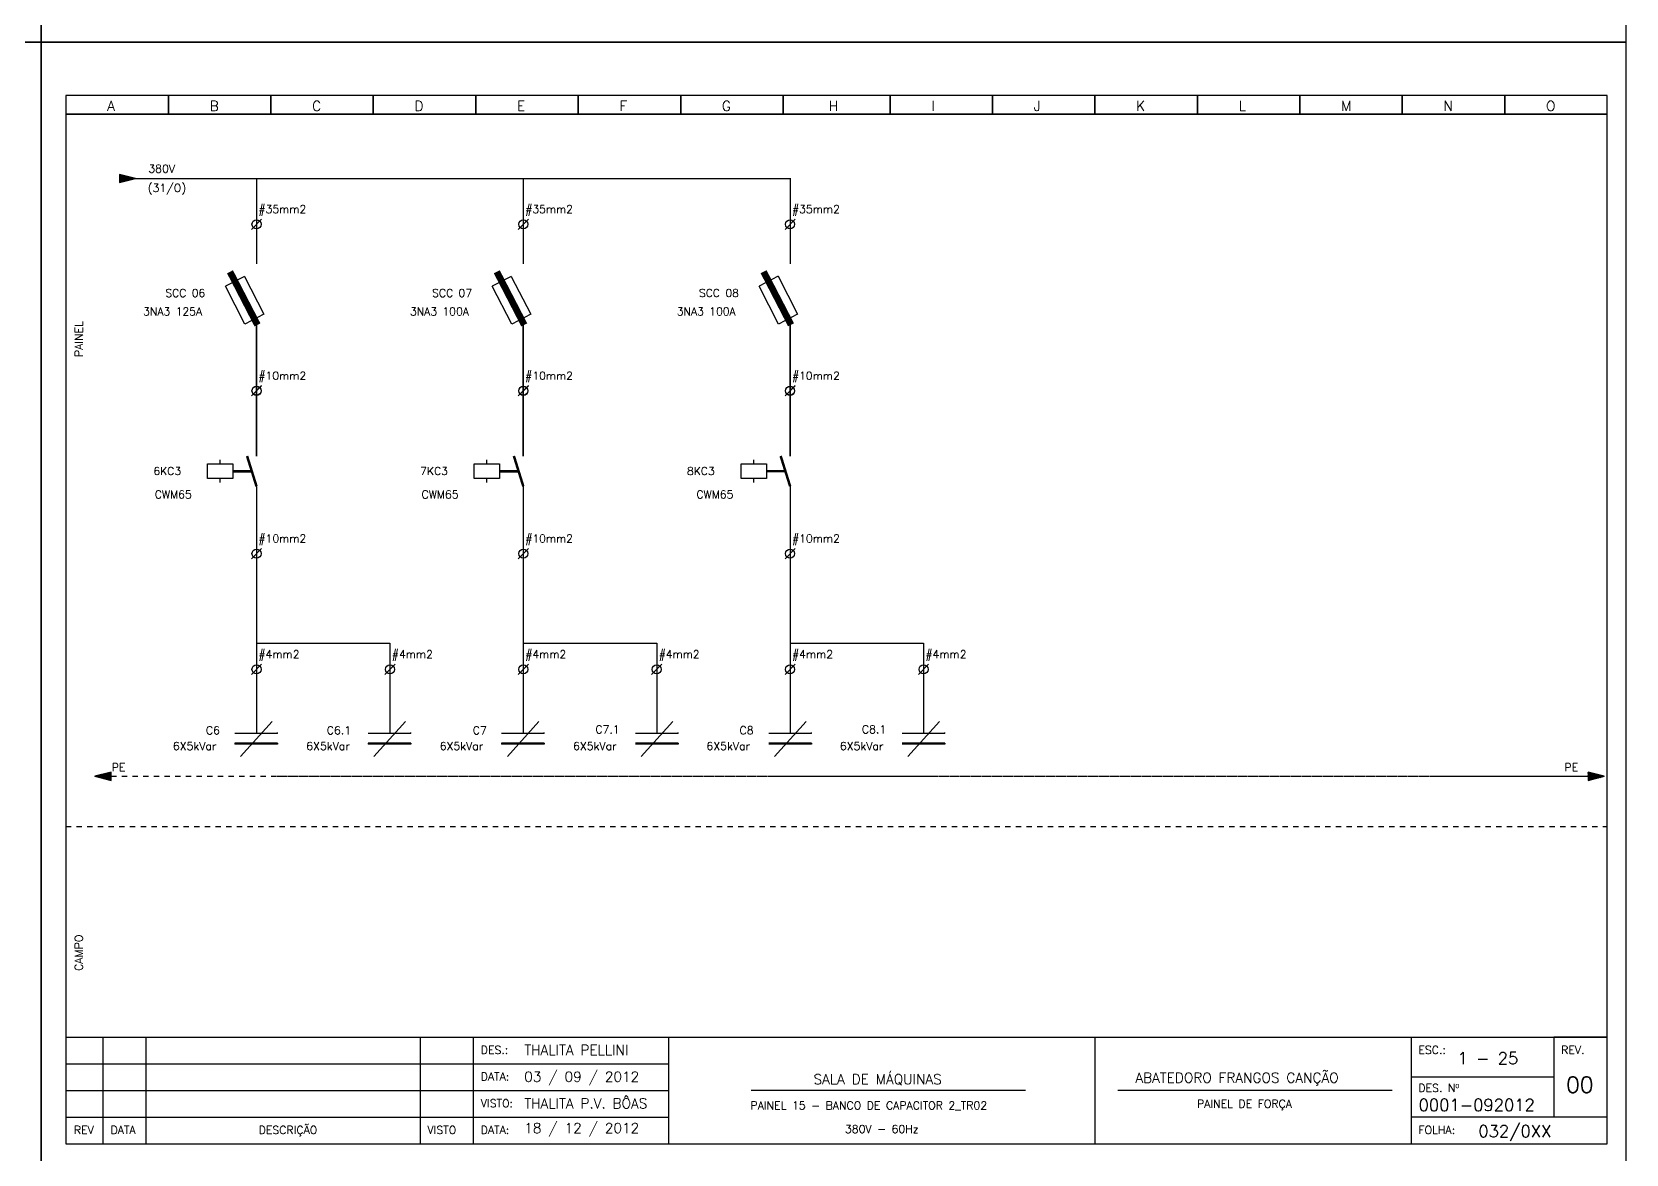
# Model space of a CAD drawing. Header units: millimetres. Extents: x 1974 to 2560, y 1429 to 1567.
# Drawn here: x 2231.72 to 2261.6, y 1512.83 to 1533.85 of the extents above; entities that cross this region are included whole.
import ezdxf

# ---------------------------------------------------------------- set-up
doc = ezdxf.new("R2010")
doc.units = ezdxf.units.MM
for name, pattern in [('DASHDOT2', [0.5, 0.25, -0.125, 0, -0.125]), ('DASHED', [0.75, 0.5, -0.25]), ('HIDDEN2', [0.1875, 0.125, -0.0625])]:
    doc.linetypes.add(name, pattern=pattern)
for name, color, linetype in [('ALIMENTAÇÃO', 6, 'Continuous'), ('CONECTOR_SAK', 2, 'Continuous'), ('DISJUNTOR', 5, 'Continuous'), ('EQUIPAMENTOS', 5, 'Continuous'), ('linhas', 6, 'Continuous'), ('MARGEM', 1, 'Continuous'), ('PAINEL', 7, 'Continuous'), ('TERRA', 3, 'DASHED'), ('TEXTO', 4, 'Continuous'), ('TEXTO_2', 5, 'Continuous'), ('TIMBRE', 7, 'Continuous')]:
    doc.layers.add(name, color=color, linetype=linetype)
doc.styles.add('REGUA60', font='romans.shx', dxfattribs={"height": 2})
doc.styles.add('ROMANC', font='romanc.shx', dxfattribs={"height": 0.55})
doc.styles.add('ROMANS', font='romans.shx', dxfattribs={"height": 37})

msp = doc.modelspace()

# ---------------------------------------------------------------- hatches: boundary and pattern name
at = {"layer": 'EQUIPAMENTOS'}
msp.add_hatch(color=256, dxfattribs=at).paths.add_polyline_path([(2233.668, 1531.109), (2233.368, 1531.184), (2233.368, 1531.034)])
h = msp.add_hatch(color=256, dxfattribs=at)
h.paths.add_polyline_path([(2236.327, 1520.526), (2235.527, 1520.526), (2235.527, 1520.506), (2236.327, 1520.506)])
h.paths.add_polyline_path([(2236.327, 1520.726), (2235.527, 1520.726), (2235.527, 1520.706), (2236.327, 1520.706)])
h = msp.add_hatch(color=256, dxfattribs=at)
h.paths.add_polyline_path([(2236.327, 1520.526), (2235.527, 1520.526), (2235.527, 1520.506), (2236.327, 1520.506)])
h.paths.add_polyline_path([(2236.327, 1520.726), (2235.527, 1520.726), (2235.527, 1520.706), (2236.327, 1520.706)])
h = msp.add_hatch(color=256, dxfattribs=at)
h.paths.add_polyline_path([(2238.827, 1520.526), (2238.027, 1520.526), (2238.027, 1520.506), (2238.827, 1520.506)])
h.paths.add_polyline_path([(2238.827, 1520.726), (2238.027, 1520.726), (2238.027, 1520.706), (2238.827, 1520.706)])
h = msp.add_hatch(color=256, dxfattribs=at)
h.paths.add_polyline_path([(2238.827, 1520.526), (2238.027, 1520.526), (2238.027, 1520.506), (2238.827, 1520.506)])
h.paths.add_polyline_path([(2238.827, 1520.726), (2238.027, 1520.726), (2238.027, 1520.706), (2238.827, 1520.706)])
h = msp.add_hatch(color=256, dxfattribs=at)
h.paths.add_polyline_path([(2241.327, 1520.526), (2240.527, 1520.526), (2240.527, 1520.506), (2241.327, 1520.506)])
h.paths.add_polyline_path([(2241.327, 1520.726), (2240.527, 1520.726), (2240.527, 1520.706), (2241.327, 1520.706)])
h = msp.add_hatch(color=256, dxfattribs=at)
h.paths.add_polyline_path([(2241.327, 1520.526), (2240.527, 1520.526), (2240.527, 1520.506), (2241.327, 1520.506)])
h.paths.add_polyline_path([(2241.327, 1520.726), (2240.527, 1520.726), (2240.527, 1520.706), (2241.327, 1520.706)])
h = msp.add_hatch(color=256, dxfattribs=at)
h.paths.add_polyline_path([(2243.834, 1520.526), (2243.034, 1520.526), (2243.034, 1520.506), (2243.834, 1520.506)])
h.paths.add_polyline_path([(2243.834, 1520.726), (2243.034, 1520.726), (2243.034, 1520.706), (2243.834, 1520.706)])
h = msp.add_hatch(color=256, dxfattribs=at)
h.paths.add_polyline_path([(2243.834, 1520.526), (2243.034, 1520.526), (2243.034, 1520.506), (2243.834, 1520.506)])
h.paths.add_polyline_path([(2243.834, 1520.726), (2243.034, 1520.726), (2243.034, 1520.706), (2243.834, 1520.706)])
h = msp.add_hatch(color=256, dxfattribs=at)
h.paths.add_polyline_path([(2246.334, 1520.526), (2245.534, 1520.526), (2245.534, 1520.506), (2246.334, 1520.506)])
h.paths.add_polyline_path([(2246.334, 1520.726), (2245.534, 1520.726), (2245.534, 1520.706), (2246.334, 1520.706)])
h = msp.add_hatch(color=256, dxfattribs=at)
h.paths.add_polyline_path([(2246.334, 1520.526), (2245.534, 1520.526), (2245.534, 1520.506), (2246.334, 1520.506)])
h.paths.add_polyline_path([(2246.334, 1520.726), (2245.534, 1520.726), (2245.534, 1520.706), (2246.334, 1520.706)])
h = msp.add_hatch(color=256, dxfattribs=at)
h.paths.add_polyline_path([(2248.834, 1520.527), (2248.034, 1520.527), (2248.034, 1520.507), (2248.834, 1520.507)])
h.paths.add_polyline_path([(2248.834, 1520.727), (2248.034, 1520.727), (2248.034, 1520.707), (2248.834, 1520.707)])
h = msp.add_hatch(color=256, dxfattribs=at)
h.paths.add_polyline_path([(2248.834, 1520.527), (2248.034, 1520.527), (2248.034, 1520.507), (2248.834, 1520.507)])
h.paths.add_polyline_path([(2248.834, 1520.727), (2248.034, 1520.727), (2248.034, 1520.707), (2248.834, 1520.707)])
at = {"layer": 'TERRA'}
h = msp.add_hatch(dxfattribs=at)
h.set_pattern_fill('ANSI31', color=256, scale=0.004, angle=180, style=0)
h.set_pattern_definition([(225, (2290.1614149, 1568.52584864), (0.0003535533906, -0.0003535533906), [])])
h.paths.add_polyline_path([(2232.907, 1519.906), (2233.207, 1519.906), (2233.207, 1519.981)])
h.paths.add_polyline_path([(2233.207, 1519.831), (2233.207, 1519.906), (2232.907, 1519.906)])
h = msp.add_hatch(dxfattribs=at)
h.set_pattern_fill('ANSI31', color=256, scale=0.004, style=0)
h.set_pattern_definition([(45, (2203.9369607, 1471.2862611), (-0.0003535533906, 0.0003535533906), [])])
h.paths.add_polyline_path([(2261.191, 1519.906), (2260.891, 1519.906), (2260.891, 1519.831)])
h.paths.add_polyline_path([(2260.891, 1519.981), (2260.891, 1519.906), (2261.191, 1519.906)])

# ---------------------------------------------------------------- linework, layer by layer
msp.add_line((2261.247, 1515.022), (2260.247, 1515.022))
at = {"layer": 'ALIMENTAÇÃO', "color": 6}
for p, q in [((2235.934, 1531.109), (2235.934, 1529.505)), ((2235.934, 1531.109), (2235.934, 1529.505)), ((2240.934, 1531.11), (2240.934, 1529.505)), ((2240.934, 1531.11), (2240.934, 1529.505)), ((2245.934, 1531.11), (2245.934, 1529.506)), ((2245.934, 1531.11), (2245.934, 1529.506)), ((2235.934, 1528.49), (2235.934, 1525.902)), ((2235.934, 1528.49), (2235.934, 1525.902)), ((2240.934, 1528.49), (2240.934, 1525.902)), ((2245.934, 1528.491), (2245.934, 1525.903)), ((2235.934, 1525.339), (2235.934, 1520.706)), ((2240.934, 1525.339), (2240.934, 1520.706)), ((2245.934, 1525.34), (2245.934, 1520.706)), ((2238.434, 1522.399), (2238.434, 1520.706)), ((2243.434, 1522.399), (2243.434, 1520.706)), ((2248.434, 1522.399), (2248.434, 1520.707))]:
    msp.add_line(p, q, dxfattribs=at)
at = {"layer": 'ALIMENTAÇÃO'}
for p, q in [((2235.934, 1522.399), (2238.434, 1522.399)), ((2240.934, 1522.399), (2243.434, 1522.399)), ((2245.934, 1522.399), (2248.434, 1522.399))]:
    msp.add_line(p, q, dxfattribs=at)
at = {"layer": 'CONECTOR_SAK'}
for p, q in [((2236.03, 1530.346), (2235.839, 1530.153)), ((2236.03, 1530.346), (2235.839, 1530.153)), ((2241.03, 1530.346), (2240.839, 1530.153)), ((2241.03, 1530.346), (2240.839, 1530.153)), ((2246.03, 1530.346), (2245.839, 1530.153)), ((2246.03, 1530.346), (2245.839, 1530.153)), ((2236.029, 1527.226), (2235.839, 1527.033)), ((2236.029, 1527.226), (2235.839, 1527.033)), ((2236.029, 1527.225), (2235.839, 1527.032)), ((2236.029, 1527.225), (2235.839, 1527.032)), ((2241.029, 1527.226), (2240.839, 1527.033)), ((2241.029, 1527.226), (2240.839, 1527.033)), ((2241.029, 1527.225), (2240.839, 1527.032)), ((2241.029, 1527.225), (2240.839, 1527.032)), ((2246.029, 1527.226), (2245.839, 1527.033)), ((2246.029, 1527.226), (2245.839, 1527.033)), ((2246.029, 1527.225), (2245.839, 1527.032)), ((2246.029, 1527.225), (2245.839, 1527.032)), ((2236.03, 1524.175), (2235.839, 1523.983)), ((2236.03, 1524.175), (2235.839, 1523.983)), ((2241.03, 1524.175), (2240.839, 1523.983)), ((2241.03, 1524.175), (2240.839, 1523.983)), ((2246.03, 1524.176), (2245.839, 1523.983)), ((2246.03, 1524.176), (2245.839, 1523.983)), ((2236.03, 1522.006), (2235.839, 1521.813)), ((2236.03, 1522.006), (2235.839, 1521.813)), ((2238.53, 1522.006), (2238.339, 1521.813)), ((2238.53, 1522.006), (2238.339, 1521.813)), ((2241.03, 1522.006), (2240.839, 1521.813)), ((2241.03, 1522.006), (2240.839, 1521.813)), ((2243.53, 1522.006), (2243.339, 1521.813)), ((2243.53, 1522.006), (2243.339, 1521.813)), ((2246.03, 1522.006), (2245.839, 1521.814)), ((2246.03, 1522.006), (2245.839, 1521.814)), ((2248.53, 1522.007), (2248.339, 1521.814)), ((2248.53, 1522.007), (2248.339, 1521.814))]:
    msp.add_line(p, q, dxfattribs=at)
for centre in [(2235.934, 1530.249), (2235.934, 1530.249), (2240.934, 1530.249), (2240.934, 1530.249), (2245.934, 1530.249), (2245.934, 1530.249), (2235.934, 1527.128), (2235.934, 1527.128), (2235.934, 1527.129), (2235.934, 1527.129), (2240.934, 1527.128), (2240.934, 1527.128), (2240.934, 1527.129), (2240.934, 1527.129), (2245.934, 1527.128), (2245.934, 1527.128), (2245.934, 1527.129), (2245.934, 1527.129), (2235.934, 1524.079), (2235.934, 1524.079), (2240.934, 1524.079), (2240.934, 1524.079), (2245.934, 1524.079), (2245.934, 1524.079), (2235.934, 1521.909), (2235.934, 1521.909), (2238.434, 1521.909), (2238.434, 1521.909), (2240.934, 1521.909), (2240.934, 1521.909), (2243.434, 1521.909), (2243.434, 1521.909), (2245.934, 1521.91), (2245.934, 1521.91), (2248.434, 1521.91), (2248.434, 1521.91)]:
    msp.add_circle(centre, 0.0846, dxfattribs=at)
at = {"layer": 'DISJUNTOR', "const_width": 0.126}
for points in [[(2235.952, 1528.364), (2235.437, 1529.359)], [(2240.952, 1528.364), (2240.437, 1529.359)], [(2245.952, 1528.365), (2245.437, 1529.36)]]:
    msp.add_lwpolyline(points, dxfattribs=at)
at = {"layer": 'EQUIPAMENTOS'}
for p, q in [((2233.668, 1531.109), (2245.934, 1531.109)), ((2235.707, 1529.273), (2235.351, 1529.09)), ((2235.707, 1529.273), (2236.073, 1528.562)), ((2240.707, 1529.273), (2240.351, 1529.09)), ((2240.707, 1529.273), (2241.073, 1528.562)), ((2245.707, 1529.274), (2245.351, 1529.091)), ((2245.707, 1529.274), (2246.073, 1528.563)), ((2235.717, 1528.379), (2235.351, 1529.09)), ((2240.717, 1528.379), (2240.351, 1529.09)), ((2245.717, 1528.38), (2245.351, 1529.091)), ((2236.073, 1528.562), (2235.717, 1528.379)), ((2241.073, 1528.562), (2240.717, 1528.379)), ((2246.073, 1528.563), (2245.717, 1528.38)), ((2235.252, 1525.763), (2235.252, 1525.834)), ((2235.252, 1525.763), (2235.252, 1525.834)), ((2240.252, 1525.763), (2240.252, 1525.835)), ((2240.252, 1525.763), (2240.252, 1525.835)), ((2245.252, 1525.763), (2245.252, 1525.835)), ((2245.252, 1525.763), (2245.252, 1525.835)), ((2235.49, 1525.633), (2235.842, 1525.633)), ((2235.49, 1525.633), (2235.842, 1525.633)), ((2235.49, 1525.613), (2235.848, 1525.613)), ((2235.49, 1525.613), (2235.848, 1525.613)), ((2240.49, 1525.634), (2240.842, 1525.634)), ((2240.49, 1525.634), (2240.842, 1525.634)), ((2240.49, 1525.613), (2240.848, 1525.613)), ((2240.49, 1525.613), (2240.848, 1525.613)), ((2245.49, 1525.634), (2245.842, 1525.634)), ((2245.49, 1525.634), (2245.842, 1525.634)), ((2245.49, 1525.614), (2245.848, 1525.614)), ((2245.49, 1525.614), (2245.848, 1525.614)), ((2235.252, 1525.413), (2235.252, 1525.484)), ((2235.252, 1525.413), (2235.252, 1525.484)), ((2240.252, 1525.413), (2240.252, 1525.484)), ((2240.252, 1525.413), (2240.252, 1525.484)), ((2245.252, 1525.413), (2245.252, 1525.484)), ((2245.252, 1525.413), (2245.252, 1525.484)), ((2235.635, 1520.276), (2236.226, 1520.935)), ((2235.635, 1520.276), (2236.226, 1520.935)), ((2238.135, 1520.276), (2238.726, 1520.935)), ((2238.135, 1520.276), (2238.726, 1520.935)), ((2240.635, 1520.276), (2241.226, 1520.935)), ((2240.635, 1520.276), (2241.226, 1520.935)), ((2243.142, 1520.276), (2243.733, 1520.935)), ((2243.142, 1520.276), (2243.733, 1520.935)), ((2245.642, 1520.277), (2246.233, 1520.935)), ((2245.642, 1520.277), (2246.233, 1520.935)), ((2248.142, 1520.277), (2248.733, 1520.936)), ((2248.142, 1520.277), (2248.733, 1520.936)), ((2236.327, 1520.706), (2235.527, 1520.706)), ((2236.327, 1520.706), (2235.527, 1520.706)), ((2236.327, 1520.526), (2235.527, 1520.526)), ((2235.527, 1520.526), (2235.527, 1520.506)), ((2236.327, 1520.526), (2235.527, 1520.526)), ((2235.527, 1520.526), (2235.527, 1520.506)), ((2236.327, 1520.506), (2235.527, 1520.506)), ((2236.327, 1520.506), (2235.527, 1520.506)), ((2236.327, 1520.706), (2236.327, 1520.726)), ((2236.327, 1520.706), (2236.327, 1520.726)), ((2236.327, 1520.526), (2236.327, 1520.506)), ((2236.327, 1520.526), (2236.327, 1520.506)), ((2238.827, 1520.706), (2238.027, 1520.706)), ((2238.827, 1520.706), (2238.027, 1520.706)), ((2238.827, 1520.526), (2238.027, 1520.526)), ((2238.027, 1520.526), (2238.027, 1520.506)), ((2238.827, 1520.526), (2238.027, 1520.526)), ((2238.027, 1520.526), (2238.027, 1520.506)), ((2238.827, 1520.506), (2238.027, 1520.506)), ((2238.827, 1520.506), (2238.027, 1520.506)), ((2238.827, 1520.706), (2238.827, 1520.726)), ((2238.827, 1520.706), (2238.827, 1520.726)), ((2238.827, 1520.526), (2238.827, 1520.506)), ((2238.827, 1520.526), (2238.827, 1520.506)), ((2241.327, 1520.706), (2240.527, 1520.706)), ((2241.327, 1520.706), (2240.527, 1520.706)), ((2241.327, 1520.526), (2240.527, 1520.526)), ((2240.527, 1520.526), (2240.527, 1520.506)), ((2241.327, 1520.526), (2240.527, 1520.526)), ((2240.527, 1520.526), (2240.527, 1520.506)), ((2241.327, 1520.506), (2240.527, 1520.506)), ((2241.327, 1520.506), (2240.527, 1520.506)), ((2241.327, 1520.706), (2241.327, 1520.726)), ((2241.327, 1520.706), (2241.327, 1520.726)), ((2241.327, 1520.526), (2241.327, 1520.506)), ((2241.327, 1520.526), (2241.327, 1520.506)), ((2243.834, 1520.706), (2243.034, 1520.706)), ((2243.834, 1520.706), (2243.034, 1520.706)), ((2243.834, 1520.526), (2243.034, 1520.526)), ((2243.834, 1520.526), (2243.034, 1520.526)), ((2243.834, 1520.506), (2243.034, 1520.506)), ((2243.834, 1520.506), (2243.034, 1520.506)), ((2243.834, 1520.706), (2243.834, 1520.726)), ((2243.834, 1520.706), (2243.834, 1520.726)), ((2243.834, 1520.526), (2243.834, 1520.506)), ((2243.834, 1520.526), (2243.834, 1520.506)), ((2246.334, 1520.706), (2245.534, 1520.706)), ((2246.334, 1520.706), (2245.534, 1520.706)), ((2246.334, 1520.526), (2245.534, 1520.526)), ((2246.334, 1520.526), (2245.534, 1520.526)), ((2246.334, 1520.506), (2245.534, 1520.506)), ((2246.334, 1520.506), (2245.534, 1520.506)), ((2246.334, 1520.706), (2246.334, 1520.726)), ((2246.334, 1520.706), (2246.334, 1520.726)), ((2246.334, 1520.526), (2246.334, 1520.506)), ((2246.334, 1520.526), (2246.334, 1520.506)), ((2248.834, 1520.707), (2248.034, 1520.707)), ((2248.834, 1520.707), (2248.034, 1520.707)), ((2248.834, 1520.527), (2248.034, 1520.527)), ((2248.834, 1520.527), (2248.034, 1520.527)), ((2248.834, 1520.507), (2248.034, 1520.507)), ((2248.834, 1520.507), (2248.034, 1520.507)), ((2248.834, 1520.707), (2248.834, 1520.727)), ((2248.834, 1520.707), (2248.834, 1520.727)), ((2248.834, 1520.527), (2248.834, 1520.507)), ((2248.834, 1520.527), (2248.834, 1520.507))]:
    msp.add_line(p, q, dxfattribs=at)
msp.add_lwpolyline([(2233.368, 1531.034), (2233.668, 1531.109), (2233.368, 1531.184), (2233.368, 1531.034)], dxfattribs=at)
at = {"layer": 'EQUIPAMENTOS', "const_width": 0.0472}
for points in [[(2235.934, 1525.339), (2235.757, 1525.907)], [(2235.934, 1525.339), (2235.757, 1525.907)], [(2240.934, 1525.339), (2240.757, 1525.908)], [(2240.934, 1525.339), (2240.757, 1525.908)], [(2245.934, 1525.34), (2245.757, 1525.908)], [(2245.934, 1525.34), (2245.757, 1525.908)]]:
    msp.add_lwpolyline(points, dxfattribs=at)
at = {"layer": 'EQUIPAMENTOS'}
for points in [[(2235.014, 1525.484), (2235.014, 1525.763), (2235.49, 1525.763), (2235.49, 1525.484)], [(2235.014, 1525.484), (2235.014, 1525.763), (2235.49, 1525.763), (2235.49, 1525.484)], [(2240.014, 1525.484), (2240.014, 1525.763), (2240.49, 1525.763), (2240.49, 1525.484)], [(2240.014, 1525.484), (2240.014, 1525.763), (2240.49, 1525.763), (2240.49, 1525.484)], [(2245.014, 1525.484), (2245.014, 1525.763), (2245.49, 1525.763), (2245.49, 1525.484)], [(2245.014, 1525.484), (2245.014, 1525.763), (2245.49, 1525.763), (2245.49, 1525.484)]]:
    msp.add_lwpolyline(points, close=True, dxfattribs=at)
at = {"layer": 'linhas', "color": 6}
for p, q in [((2235.934, 1525.904), (2235.934, 1528.354)), ((2240.934, 1525.903), (2240.934, 1528.354)), ((2240.934, 1525.903), (2240.934, 1528.354)), ((2245.934, 1525.903), (2245.934, 1528.355)), ((2245.934, 1525.903), (2245.934, 1528.355))]:
    msp.add_line(p, q, dxfattribs=at)
at = {"layer": 'MARGEM', "color": 7}
for points in [[(2202.201, 1533.659), (2231.901, 1533.659), (2231.901, 1554.684), (2202.201, 1554.684)], [(2231.901, 1533.659), (2261.601, 1533.659), (2261.601, 1554.684), (2231.901, 1554.684)], [(2202.201, 1512.634), (2231.901, 1512.634), (2231.901, 1533.659), (2202.201, 1533.659)], [(2231.901, 1512.634), (2261.601, 1512.634), (2261.601, 1533.659), (2231.901, 1533.659)]]:
    msp.add_lwpolyline(points, close=True, dxfattribs=at)
at = {"layer": 'PAINEL', "color": 12, "linetype": 'HIDDEN2', "ltscale": 0.005}
msp.add_line((2232.363, 1518.966), (2261.247, 1518.966), dxfattribs=at)
at = {"layer": 'TERRA', "linetype": 'DASHDOT2', "ltscale": 0.0025}
for p, q in [((2233.207, 1519.906), (2260.891, 1519.906)), ((2233.207, 1519.906), (2260.891, 1519.906)), ((2236.318, 1519.906), (2261.191, 1519.906))]:
    msp.add_line(p, q, dxfattribs=at)
at = {"layer": 'TERRA'}
for points in [[(2233.207, 1519.981), (2232.907, 1519.906), (2233.207, 1519.831), (2233.207, 1519.981)], [(2233.207, 1519.981), (2232.907, 1519.906), (2233.207, 1519.831), (2233.207, 1519.981)], [(2260.891, 1519.831), (2261.191, 1519.906), (2260.891, 1519.981), (2260.891, 1519.831)], [(2260.891, 1519.831), (2261.191, 1519.906), (2260.891, 1519.981), (2260.891, 1519.831)]]:
    msp.add_lwpolyline(points, dxfattribs=at)
at = {"layer": 'TIMBRE', "color": 12}
msp.add_line((2261.247, 1532.659), (2232.363, 1532.659), dxfattribs=at)
at = {"layer": 'TIMBRE'}
for p, q in [((2232.363, 1515.022), (2261.247, 1515.022)), ((2233.063, 1513.022), (2233.063, 1515.022)), ((2233.863, 1513.022), (2233.863, 1515.022)), ((2239.001, 1515.022), (2239.001, 1513.022)), ((2240.001, 1513.022), (2240.001, 1515.022)), ((2243.654, 1515.022), (2243.654, 1513.022)), ((2251.644, 1515.022), (2251.644, 1513.022)), ((2257.572, 1515.022), (2257.572, 1513.022)), ((2260.247, 1515.022), (2260.247, 1513.522)), ((2232.363, 1514.522), (2243.654, 1514.522)), ((2260.247, 1514.272), (2257.572, 1514.272)), ((2232.363, 1514.022), (2243.654, 1514.022)), ((2250.348, 1514.022), (2245.204, 1514.022)), ((2257.219, 1514.022), (2252.076, 1514.022)), ((2232.363, 1513.522), (2243.654, 1513.522)), ((2261.247, 1513.522), (2257.572, 1513.522))]:
    msp.add_line(p, q, dxfattribs=at)
at = {"layer": 'TIMBRE', "color": 12}
for points in [[(2232.363, 1532.309), (2234.283, 1532.309), (2234.283, 1532.659), (2232.363, 1532.659)], [(2234.283, 1532.309), (2236.203, 1532.309), (2236.203, 1532.659), (2234.283, 1532.659)], [(2236.203, 1532.309), (2238.123, 1532.309), (2238.123, 1532.659), (2236.203, 1532.659)], [(2238.123, 1532.309), (2240.043, 1532.309), (2240.043, 1532.659), (2238.123, 1532.659)], [(2240.043, 1532.309), (2241.963, 1532.309), (2241.963, 1532.659), (2240.043, 1532.659)], [(2241.963, 1532.309), (2243.883, 1532.309), (2243.883, 1532.659), (2241.963, 1532.659)], [(2243.883, 1532.309), (2245.803, 1532.309), (2245.803, 1532.659), (2243.883, 1532.659)], [(2245.803, 1532.309), (2247.807, 1532.309), (2247.807, 1532.659), (2245.803, 1532.659)], [(2247.807, 1532.309), (2249.727, 1532.309), (2249.727, 1532.659), (2247.807, 1532.659)], [(2249.727, 1532.309), (2251.647, 1532.309), (2251.647, 1532.659), (2249.727, 1532.659)], [(2251.647, 1532.309), (2253.567, 1532.309), (2253.567, 1532.659), (2251.647, 1532.659)], [(2253.567, 1532.309), (2255.487, 1532.309), (2255.487, 1532.659), (2253.567, 1532.659)], [(2255.487, 1532.309), (2257.407, 1532.309), (2257.407, 1532.659), (2255.487, 1532.659)], [(2257.407, 1532.309), (2259.327, 1532.309), (2259.327, 1532.659), (2257.407, 1532.659)], [(2259.327, 1532.309), (2261.247, 1532.309), (2261.247, 1532.659), (2259.327, 1532.659)], [(2232.363, 1513.022), (2261.247, 1513.022), (2261.247, 1532.309), (2232.363, 1532.309)]]:
    msp.add_lwpolyline(points, close=True, dxfattribs=at)

# ---------------------------------------------------------------- texts
at = {"style": 'ROMANS'}
for s, p in [('ESC.:', (2257.708, 1514.705)), ('REV.', (2260.384, 1514.705)), ('DES. Nº', (2257.708, 1513.992)), ('PAINEL 15 - BANCO DE CAPACITOR 2_TR02', (2245.191, 1513.665)), ('PAINEL DE FORÇA', (2253.559, 1513.696)), ('380V - 60Hz', (2246.961, 1513.223)), ('FOLHA:', (2257.708, 1513.205))]:
    msp.add_text(s, height=0.15, dxfattribs=at).set_placement(p)
at = {"layer": 'TEXTO'}
for s, height, style, p in [('A', 0.188, 'ROMANS', (2233.136, 1532.372)), ('B', 0.188, 'ROMANS', (2235.056, 1532.372)), ('C', 0.188, 'ROMANS', (2236.976, 1532.372)), ('D', 0.188, 'ROMANS', (2238.896, 1532.372)), ('E', 0.188, 'ROMANS', (2240.816, 1532.372)), ('F', 0.188, 'ROMANS', (2242.736, 1532.372)), ('G', 0.188, 'ROMANS', (2244.656, 1532.372)), ('H', 0.188, 'ROMANS', (2246.66, 1532.372)), ('I', 0.188, 'ROMANS', (2248.58, 1532.372)), ('J', 0.188, 'ROMANS', (2250.5, 1532.372)), ('K', 0.188, 'ROMANS', (2252.42, 1532.372)), ('L', 0.188, 'ROMANS', (2254.34, 1532.372)), ('M', 0.188, 'ROMANS', (2256.26, 1532.372)), ('N', 0.188, 'ROMANS', (2258.18, 1532.372)), ('O', 0.188, 'ROMANS', (2260.1, 1532.372)), ('380V', 0.15, 'ROMANS', (2233.906, 1531.215)), ('(31/O)', 0.15, 'ROMANS', (2233.895, 1530.855)), ('#35mm2', 0.148, 'ROMANS', (2235.971, 1530.458)), ('#35mm2', 0.148, 'ROMANS', (2240.971, 1530.458)), ('#35mm2', 0.148, 'ROMANS', (2245.971, 1530.458)), ('SCC 06', 0.148, 'ROMANS', (2234.226, 1528.886)), ('SCC 07', 0.148, 'ROMANS', (2239.226, 1528.886)), ('SCC 08', 0.148, 'ROMANS', (2244.226, 1528.887)), ('3NA3 125A', 0.148, 'ROMANS', (2233.81, 1528.542)), ('3NA3 100A', 0.148, 'ROMANS', (2238.81, 1528.542)), ('3NA3 100A', 0.148, 'ROMANS', (2243.81, 1528.542)), ('#10mm2', 0.148, 'ROMANS', (2235.97, 1527.338)), ('#10mm2', 0.148, 'ROMANS', (2240.97, 1527.338)), ('#10mm2', 0.148, 'ROMANS', (2245.97, 1527.338)), ('6KC3', 0.148, 'ROMANS', (2234.001, 1525.552)), ('7KC3', 0.148, 'ROMANS', (2239.001, 1525.552)), ('8KC3', 0.148, 'ROMANS', (2244.001, 1525.552)), ('CWM65', 0.148, 'ROMANS', (2234.028, 1525.113)), ('CWM65', 0.148, 'ROMANS', (2239.028, 1525.113)), ('CWM65', 0.148, 'ROMANS', (2244.179, 1525.113)), ('#10mm2', 0.148, 'ROMANS', (2235.971, 1524.288)), ('#10mm2', 0.148, 'ROMANS', (2240.971, 1524.288)), ('#10mm2', 0.148, 'ROMANS', (2245.971, 1524.288)), ('#4mm2', 0.148, 'ROMANS', (2235.971, 1522.119)), ('#4mm2', 0.148, 'ROMANS', (2238.471, 1522.119)), ('#4mm2', 0.148, 'ROMANS', (2240.971, 1522.119)), ('#4mm2', 0.148, 'ROMANS', (2243.471, 1522.119)), ('#4mm2', 0.148, 'ROMANS', (2245.971, 1522.119)), ('#4mm2', 0.148, 'ROMANS', (2248.471, 1522.119)), ('C6', 0.15, 'REGUA60', (2234.986, 1520.692)), ('C6.1', 0.15, 'REGUA60', (2237.25, 1520.692)), ('C7', 0.15, 'REGUA60', (2239.986, 1520.692)), ('C7.1', 0.15, 'REGUA60', (2242.284, 1520.71)), ('C8', 0.15, 'REGUA60', (2244.986, 1520.693)), ('C8.1', 0.15, 'REGUA60', (2247.279, 1520.711)), ('6X5kVar', 0.15, 'REGUA60', (2234.366, 1520.399)), ('6X5kVar', 0.15, 'REGUA60', (2236.866, 1520.399)), ('6X5kVar', 0.15, 'REGUA60', (2239.366, 1520.399)), ('6X5kVar', 0.15, 'REGUA60', (2241.866, 1520.399)), ('6X5kVar', 0.15, 'REGUA60', (2244.366, 1520.399)), ('6X5kVar', 0.15, 'REGUA60', (2246.866, 1520.399)), ('PE', 0.15, 'ROMANS', (2233.219, 1520)), ('PE', 0.15, 'ROMANS', (2260.446, 1520)), ('THALITA PELLINI', 0.1875, 'ROMANS', (2240.952, 1514.685)), ('03 / 09 / 2012', 0.1875, 'ROMANS', (2240.952, 1514.185)), ('THALITA P.V. BÔAS', 0.1875, 'ROMANS', (2240.952, 1513.685)), ('18 / 12 / 2012', 0.1875, 'ROMANS', (2240.952, 1513.222))]:
    msp.add_text(s, height=height, dxfattribs=dict(at, style=style)).set_placement(p)
at = {"layer": 'TEXTO', "style": 'REGUA60'}
for s, p in [('PAINEL', (2232.678, 1527.76)), ('CAMPO', (2232.678, 1516.259))]:
    msp.add_text(s, height=0.15, rotation=90, dxfattribs=at).set_placement(p)
at = {"layer": 'TEXTO', "color": 150, "style": 'ROMANS'}
for s, height, p in [('DES.:', 0.15, (2240.137, 1514.705)), ('1 - 25', 0.225, (2258.442, 1514.512)), ('DATA:', 0.15, (2240.137, 1514.205)), ('00', 0.3, (2260.475, 1513.978)), ('0001-092012', 0.225, (2257.712, 1513.636)), ('VISTO:', 0.15, (2240.137, 1513.705)), ('REV', 0.15, (2232.511, 1513.205)), ('DATA', 0.15, (2233.199, 1513.205)), ('DESCRIÇÃO', 0.15, (2235.975, 1513.205)), ('VISTO', 0.15, (2239.137, 1513.205)), ('DATA:', 0.15, (2240.137, 1513.205)), ('032/0XX', 0.225, (2258.831, 1513.146))]:
    msp.add_text(s, height=height, dxfattribs=at).set_placement(p)
at = {"layer": 'TEXTO_2', "style": 'ROMANC'}
for s, p in [('SALA DE MÁQUINAS', (2246.373, 1514.138)), ('ABATEDORO FRANGOS CANÇÃO', (2252.405, 1514.166))]:
    msp.add_text(s, height=0.1875, dxfattribs=at).set_placement(p)

doc.saveas('drawing.dxf')
